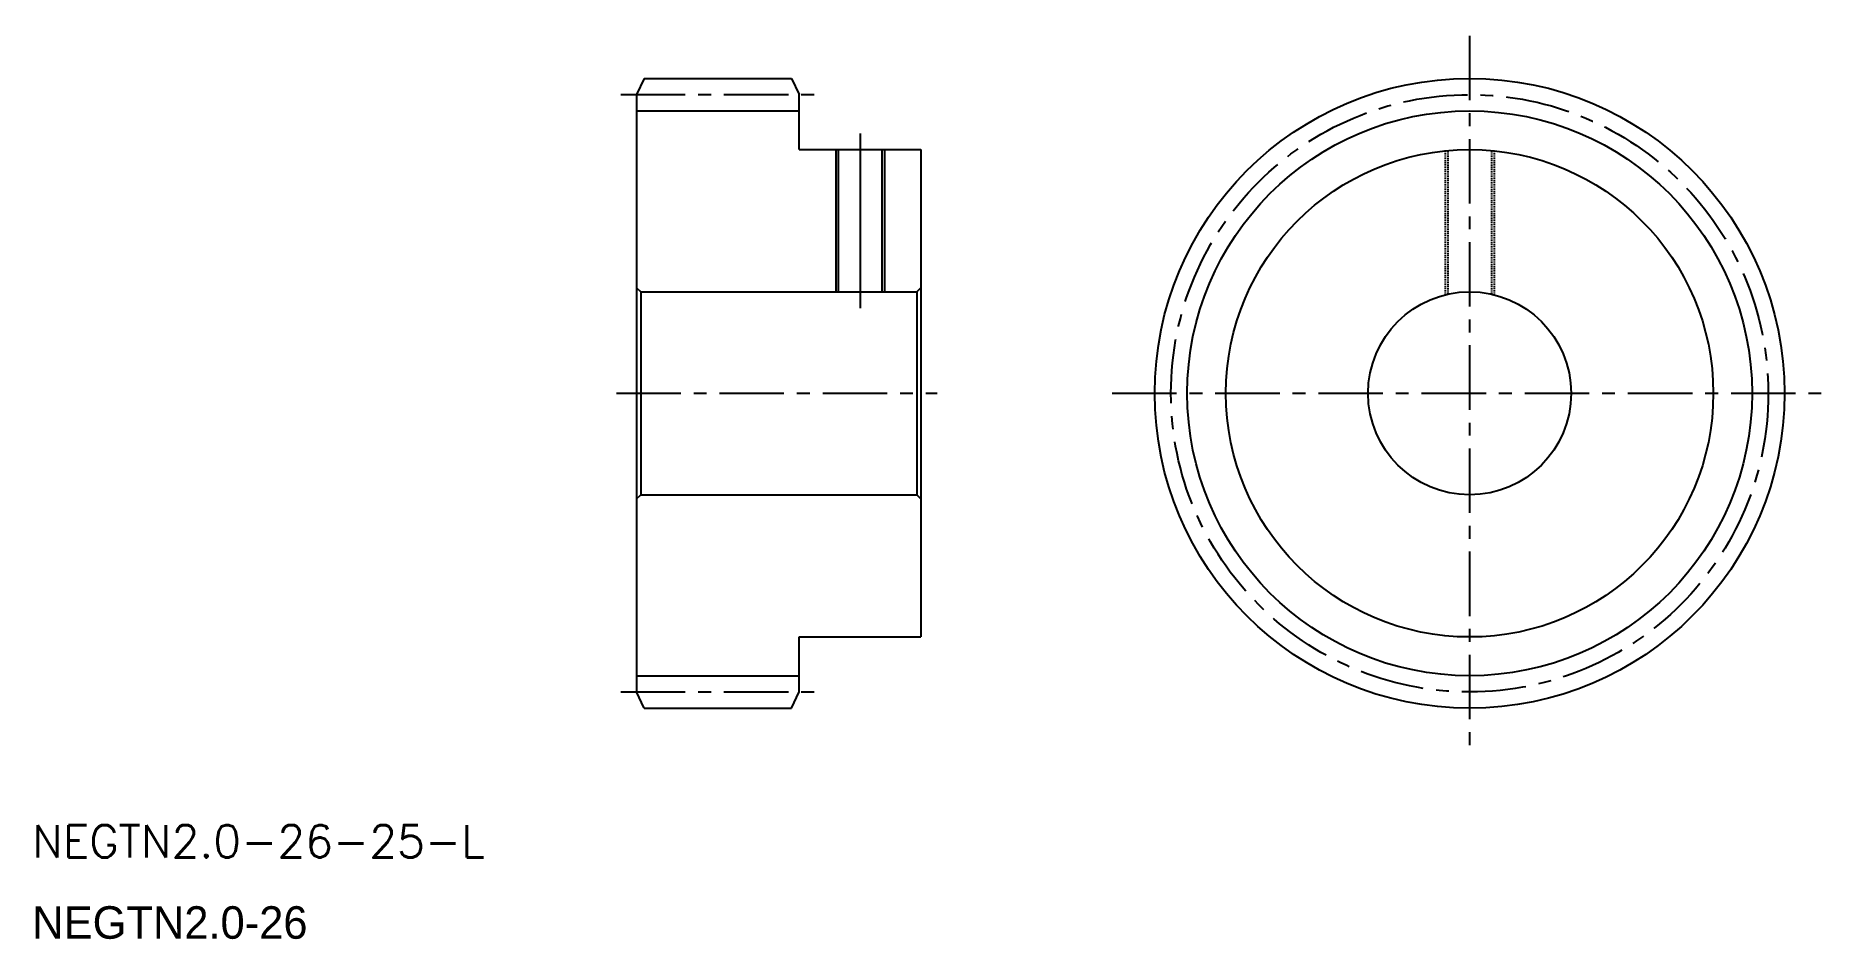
# Model space of a CAD drawing. Extents: x -52 to 169, y 103 to 215.
import ezdxf

# ---------------------------------------------------------------- set-up
doc = ezdxf.new("R2010")
doc.units = 0
doc.header["$LTSCALE"] = 0.25
doc.linetypes.add('CENTER', pattern=[50.8, 31.75, -6.35, 6.35, -6.35])
doc.linetypes.add('DASHED', pattern=[0.75, 0.5, -0.25])
doc.layers.get('0').update_dxf_attribs({"linetype": 'CONTINUOUS'})
doc.layers.add('CENTER', color=1, linetype='CENTER')
doc.styles.add('MISUMI', font='txt.shx')

msp = doc.modelspace()

# ---------------------------------------------------------------- linework, layer by layer
at = {"color": 7, "linetype": 'CONTINUOUS'}
for p, q in [((23.24, 209.27), (22.3, 207.27)), ((23.24, 209.27), (41.36, 209.27)), ((41.36, 209.27), (42.3, 207.27)), ((22.3, 207.27), (22.3, 133.73)), ((42.3, 200.5), (42.3, 207.27)), ((42.3, 200.5), (57.3, 200.5)), ((47.1, 200.5), (47.1, 183)), ((52.5, 200.5), (52.5, 183)), ((57.3, 200.5), (57.3, 140.5)), ((22.3, 183.5), (22.3, 157.5)), ((22.3, 183.5), (22.8, 183)), ((56.8, 183), (57.3, 183.5)), ((22.8, 183), (56.8, 183)), ((22.8, 183), (22.8, 158)), ((56.8, 183), (56.8, 158)), ((22.3, 172.75), (22.3, 172.75)), ((22.3, 170.5), (22.3, 170.5)), ((22.3, 157.5), (22.8, 158)), ((22.8, 158), (56.8, 158)), ((56.8, 158), (57.3, 157.5)), ((42.3, 140.5), (57.3, 140.5)), ((42.3, 133.73), (42.3, 140.5)), ((23.24, 131.73), (22.3, 133.73)), ((41.36, 131.73), (42.3, 133.73)), ((23.24, 131.73), (41.36, 131.73))]:
    msp.add_line(p, q, dxfattribs=at)
at = {"color": 3, "linetype": 'CONTINUOUS'}
for p, q in [((22.3, 205.27), (42.3, 205.27)), ((46.8, 200.5), (46.8, 183)), ((52.8, 200.5), (52.8, 183)), ((22.3, 135.73), (42.3, 135.73))]:
    msp.add_line(p, q, dxfattribs=at)
at = {"color": 3, "linetype": 'DASHED'}
for p, q in [((121.85, 200.35), (121.85, 182.63)), ((122.15, 200.37), (122.15, 182.7)), ((127.55, 200.37), (127.55, 182.7)), ((127.85, 200.35), (127.85, 182.63))]:
    msp.add_line(p, q, dxfattribs=at)
at = {"color": 7, "linetype": 'CONTINUOUS'}
for radius in [38.77, 30, 12.5]:
    msp.add_circle((124.85, 170.5), radius, dxfattribs=at)
at = {"color": 3, "linetype": 'CONTINUOUS'}
msp.add_circle((124.85, 170.5), 34.77, dxfattribs=at)
at = {"layer": 'CENTER', "color": 1, "linetype": 'CENTER'}
for p, q in [((124.85, 214.51), (124.85, 126.48)), ((20.34, 207.27), (44.26, 207.27)), ((20.34, 207.27), (44.26, 207.27)), ((19.8, 170.5), (59.3, 170.5)), ((80.83, 170.5), (168.87, 170.5)), ((20.34, 133.73), (44.26, 133.73)), ((20.34, 133.73), (44.26, 133.73))]:
    msp.add_line(p, q, dxfattribs=at)
at = {"layer": 'CENTER', "color": 1, "linetype": 'CONTINUOUS'}
msp.add_line((49.8, 202.5), (49.8, 181), dxfattribs=at)
at = {"layer": 'CENTER', "color": 1, "linetype": 'CENTER'}
msp.add_circle((124.85, 170.5), 36.77, dxfattribs=at)

# ---------------------------------------------------------------- texts
at = {"color": 7, "linetype": 'CONTINUOUS', "style": 'MISUMI'}
msp.add_text('NEGTN2.0-26-25-L', height=4, dxfattribs=at).set_placement((-52.11, 113.35))
at = {"color": 7, "linetype": 'CONTINUOUS'}
msp.add_text('NEGTN2.0-26', height=4, dxfattribs=at).set_placement((-52.11, 103.35))

doc.saveas('drawing.dxf')
